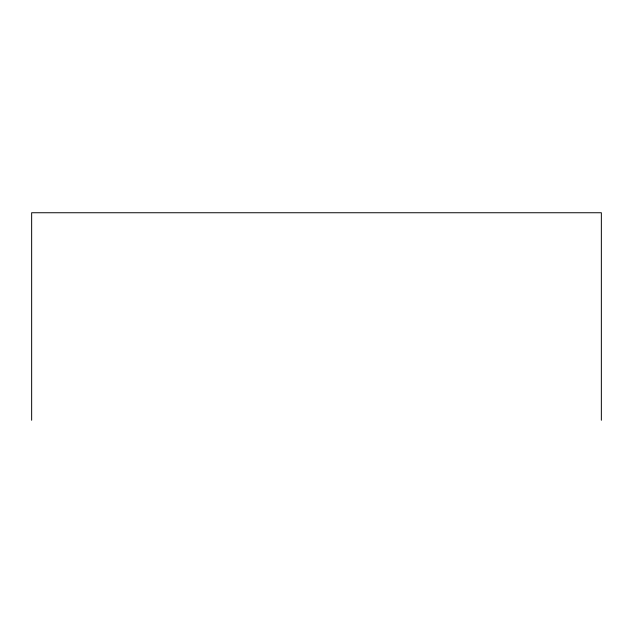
<?xml version="1.0" encoding="UTF-8"?>
<svg xmlns="http://www.w3.org/2000/svg" width="633" height="633" viewBox="0 0 633 633"><rect width="100%" height="100%" fill="white"/><g stroke="black" fill="none" stroke-linecap="round" stroke-linejoin="round"><path stroke-width="0.95" d="M601.35 420.257L601.35 212.743L31.65 212.743L31.65 420.257"/></g></svg>
